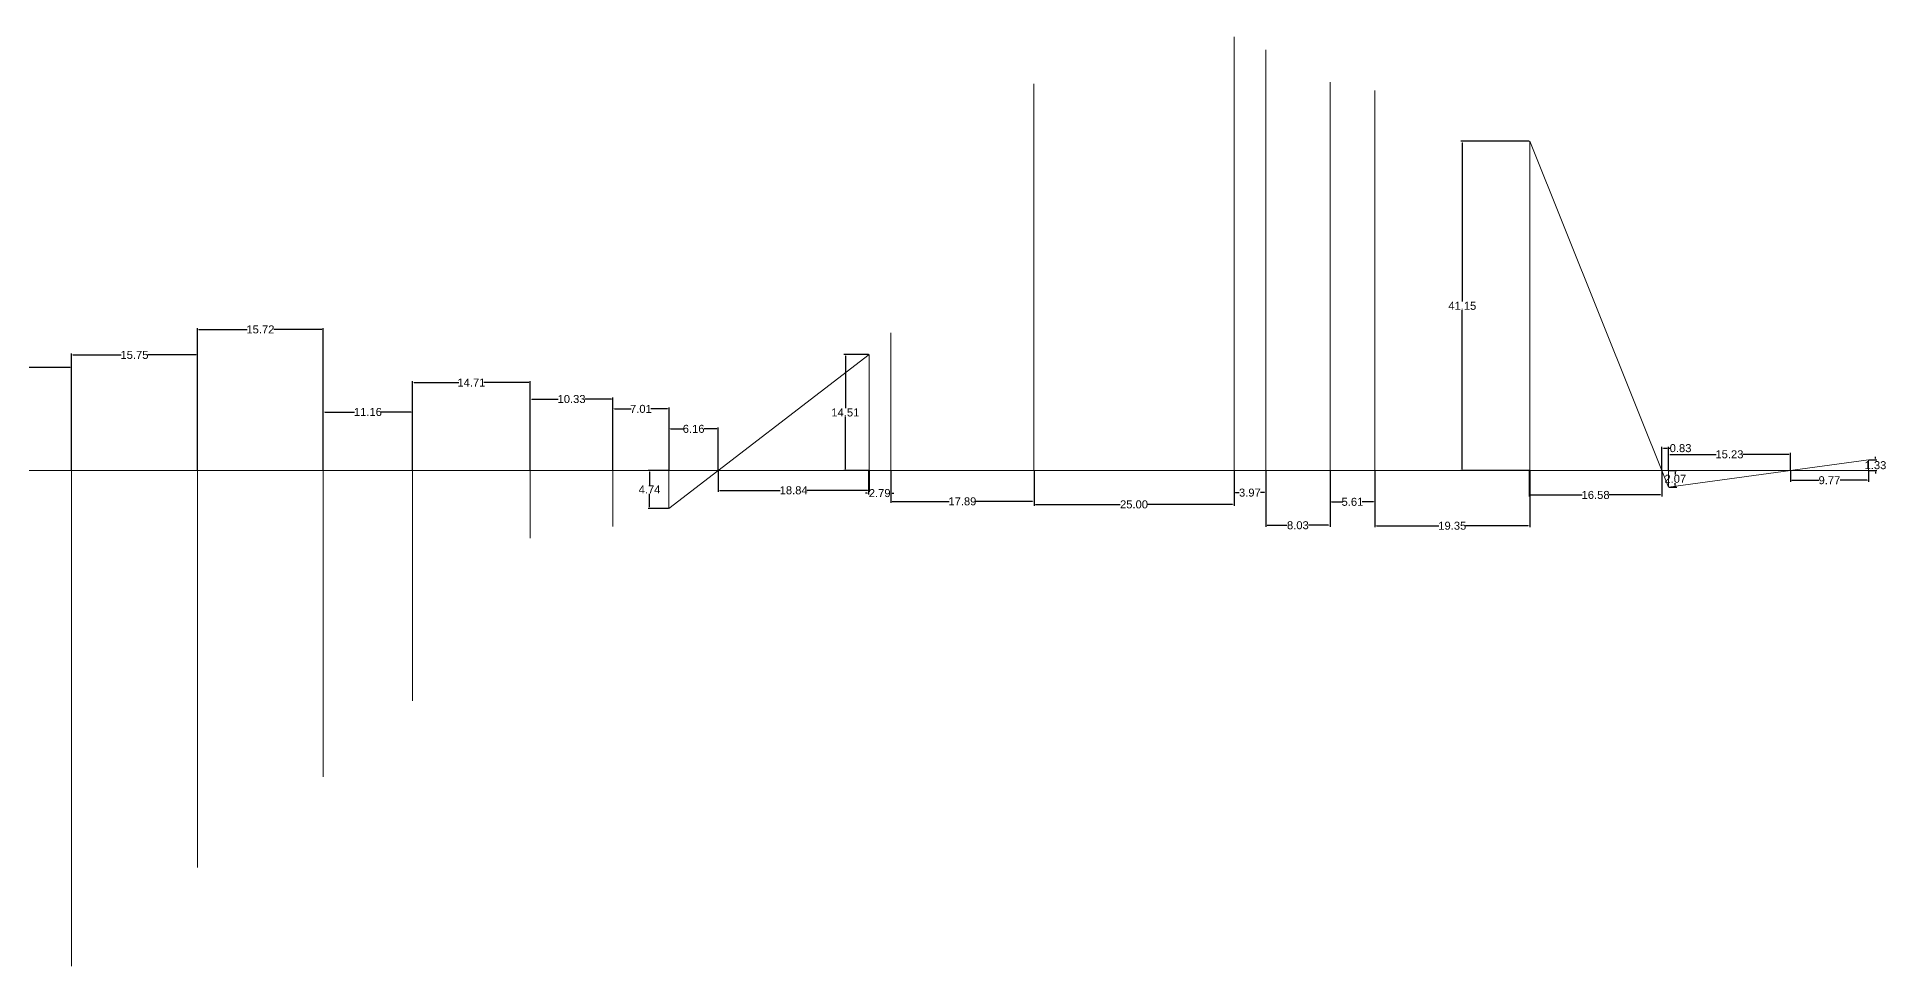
# Model space of a CAD drawing. Header units: millimetres. Extents: x 19067981 to 38137102, y 2652003 to 2652615.
# Drawn here: x 19068564.1 to 19068795.3, y 2652021.8 to 2652137.9 of the extents above; entities that cross this region are included whole.
import ezdxf

# ---------------------------------------------------------------- set-up
doc = ezdxf.new("R2010")
doc.units = ezdxf.units.MM
doc.layers.add('D.K Kesit No', color=93, linetype='Continuous', lineweight=9)
doc.styles.get("Standard").update_dxf_attribs({"font": 'arial.ttf'})
doc.dimstyles.get("Standard").update_dxf_attribs({"dimtxt": 1, "dimasz": 0.18, "dimexe": 0.18, "dimexo": 0.0625, "dimgap": 0.025, "dimtad": 0, "dimtih": 1, "dimtoh": 1, "dimzin": 0, "dimdsep": 46, "dimtxsty": 'Standard', "dimcen": 0.09, "dimadec": 0, "dimazin": 0, "dimtfac": 1, "dimtofl": 0, "dimtmove": 0, "dimatfit": 3, "dimfxl": 1, "dimtolj": 1, "dimtzin": 0, "dimarcsym": 0})

# ---------------------------------------------------------------- blocks, each defined once
blk = doc.blocks.new('*D31')
at = {"layer": 'D.K Kesit No', "color": 0, "lineweight": -2, "ltscale": 0.2, "transparency": 16777216}
for p, q in [((19068543.46, 2652083.8), (19068543.46, 2652096.8)), ((19068543.64, 2652096.62), (19068554.24, 2652096.62)), ((19068568.28, 2652096.62), (19068557.68, 2652096.62)), ((19068568.46, 2652083.8), (19068568.46, 2652096.8))]:
    blk.add_line(p, q, dxfattribs=at)
at = {"layer": 'D.K Kesit No', "color": 0, "lineweight": 20, "ltscale": 0.2, "transparency": 16777216}
for points in [[(19068543.64, 2652096.65), (19068543.64, 2652096.59), (19068543.46, 2652096.62)], [(19068568.28, 2652096.65), (19068568.28, 2652096.59), (19068568.46, 2652096.62)]]:
    blk.add_solid(points, dxfattribs=at)
at = {"layer": 'Defpoints', "color": 0, "lineweight": 20, "ltscale": 0.2, "transparency": 16777216}
for p in [(19068568.46, 2652096.62), (19068543.46, 2652083.74), (19068568.46, 2652083.74)]:
    blk.add_point(p, dxfattribs=at)
at = {"layer": 'D.K Kesit No', "color": 0, "lineweight": 20, "ltscale": 0.2, "transparency": 16777216, "insert": (19068555.96, 2652096.62), "char_height": 1, "attachment_point": 5}
blk.add_mtext('\\A1;25.00', dxfattribs=at)
blk = doc.blocks.new('*D32')
at = {"layer": 'D.K Kesit No', "color": 0, "lineweight": -2, "ltscale": 0.2, "transparency": 16777216}
for p, q in [((19068568.46, 2652083.8), (19068568.46, 2652098.36)), ((19068568.64, 2652098.18), (19068574.66, 2652098.18)), ((19068584.03, 2652098.18), (19068578, 2652098.18)), ((19068584.21, 2652083.8), (19068584.21, 2652098.36))]:
    blk.add_line(p, q, dxfattribs=at)
at = {"layer": 'D.K Kesit No', "color": 0, "lineweight": 20, "ltscale": 0.2, "transparency": 16777216}
for points in [[(19068568.64, 2652098.21), (19068568.64, 2652098.15), (19068568.46, 2652098.18)], [(19068584.03, 2652098.21), (19068584.03, 2652098.15), (19068584.21, 2652098.18)]]:
    blk.add_solid(points, dxfattribs=at)
at = {"layer": 'Defpoints', "color": 0, "lineweight": 20, "ltscale": 0.2, "transparency": 16777216}
for p in [(19068584.21, 2652098.18), (19068568.46, 2652083.74), (19068584.21, 2652083.74)]:
    blk.add_point(p, dxfattribs=at)
at = {"layer": 'D.K Kesit No', "color": 0, "lineweight": 20, "ltscale": 0.2, "transparency": 16777216, "insert": (19068576.33, 2652098.18), "char_height": 1, "attachment_point": 5}
blk.add_mtext('\\A1;15.75', dxfattribs=at)
blk = doc.blocks.new('*D33')
at = {"layer": 'D.K Kesit No', "color": 0, "lineweight": -2, "ltscale": 0.2, "transparency": 16777216}
for p, q in [((19068584.21, 2652083.8), (19068584.21, 2652101.55)), ((19068584.39, 2652101.37), (19068590.41, 2652101.37)), ((19068599.75, 2652101.37), (19068593.73, 2652101.37)), ((19068599.93, 2652083.8), (19068599.93, 2652101.55))]:
    blk.add_line(p, q, dxfattribs=at)
at = {"layer": 'D.K Kesit No', "color": 0, "lineweight": 20, "ltscale": 0.2, "transparency": 16777216}
for points in [[(19068584.39, 2652101.4), (19068584.39, 2652101.34), (19068584.21, 2652101.37)], [(19068599.75, 2652101.4), (19068599.75, 2652101.34), (19068599.93, 2652101.37)]]:
    blk.add_solid(points, dxfattribs=at)
at = {"layer": 'Defpoints', "color": 0, "lineweight": 20, "ltscale": 0.2, "transparency": 16777216}
for p in [(19068599.93, 2652101.37), (19068584.21, 2652083.74), (19068599.93, 2652083.74)]:
    blk.add_point(p, dxfattribs=at)
at = {"layer": 'D.K Kesit No', "color": 0, "lineweight": 20, "ltscale": 0.2, "transparency": 16777216, "insert": (19068592.07, 2652101.37), "char_height": 1, "attachment_point": 5}
blk.add_mtext('\\A1;15.72', dxfattribs=at)
blk = doc.blocks.new('*D34')
at = {"layer": 'D.K Kesit No', "color": 0, "lineweight": -2, "ltscale": 0.2, "transparency": 16777216}
for p, q in [((19068599.93, 2652083.8), (19068599.93, 2652091.23)), ((19068600.11, 2652091.05), (19068603.84, 2652091.05)), ((19068610.91, 2652091.05), (19068607.17, 2652091.05)), ((19068611.09, 2652083.8), (19068611.09, 2652091.23))]:
    blk.add_line(p, q, dxfattribs=at)
at = {"layer": 'D.K Kesit No', "color": 0, "lineweight": 20, "ltscale": 0.2, "transparency": 16777216}
for points in [[(19068600.11, 2652091.08), (19068600.11, 2652091.02), (19068599.93, 2652091.05)], [(19068610.91, 2652091.08), (19068610.91, 2652091.02), (19068611.09, 2652091.05)]]:
    blk.add_solid(points, dxfattribs=at)
at = {"layer": 'Defpoints', "color": 0, "lineweight": 20, "ltscale": 0.2, "transparency": 16777216}
for p in [(19068611.09, 2652091.05), (19068599.93, 2652083.74), (19068611.09, 2652083.74)]:
    blk.add_point(p, dxfattribs=at)
at = {"layer": 'D.K Kesit No', "color": 0, "lineweight": 20, "ltscale": 0.2, "transparency": 16777216, "insert": (19068605.51, 2652091.05), "char_height": 1, "attachment_point": 5}
blk.add_mtext('\\A1;11.16', dxfattribs=at)
blk = doc.blocks.new('*D35')
at = {"layer": 'D.K Kesit No', "color": 0, "lineweight": -2, "ltscale": 0.2, "transparency": 16777216}
for p, q in [((19068611.09, 2652083.8), (19068611.09, 2652094.91)), ((19068611.27, 2652094.73), (19068616.87, 2652094.73)), ((19068625.62, 2652094.73), (19068620.01, 2652094.73)), ((19068625.8, 2652083.8), (19068625.8, 2652094.91))]:
    blk.add_line(p, q, dxfattribs=at)
at = {"layer": 'D.K Kesit No', "color": 0, "lineweight": 20, "ltscale": 0.2, "transparency": 16777216}
for points in [[(19068611.27, 2652094.76), (19068611.27, 2652094.7), (19068611.09, 2652094.73)], [(19068625.62, 2652094.76), (19068625.62, 2652094.7), (19068625.8, 2652094.73)]]:
    blk.add_solid(points, dxfattribs=at)
at = {"layer": 'Defpoints', "color": 0, "lineweight": 20, "ltscale": 0.2, "transparency": 16777216}
for p in [(19068625.8, 2652094.73), (19068611.09, 2652083.74), (19068625.8, 2652083.74)]:
    blk.add_point(p, dxfattribs=at)
at = {"layer": 'D.K Kesit No', "color": 0, "lineweight": 20, "ltscale": 0.2, "transparency": 16777216, "insert": (19068618.44, 2652094.73), "char_height": 1, "attachment_point": 5}
blk.add_mtext('\\A1;14.71', dxfattribs=at)
blk = doc.blocks.new('*D36')
at = {"layer": 'D.K Kesit No', "color": 0, "lineweight": -2, "ltscale": 0.2, "transparency": 16777216}
for p, q in [((19068625.8, 2652083.8), (19068625.8, 2652092.85)), ((19068625.98, 2652092.67), (19068629.3, 2652092.67)), ((19068635.95, 2652092.67), (19068632.63, 2652092.67)), ((19068636.13, 2652083.8), (19068636.13, 2652092.85))]:
    blk.add_line(p, q, dxfattribs=at)
at = {"layer": 'D.K Kesit No', "color": 0, "lineweight": 20, "ltscale": 0.2, "transparency": 16777216}
for points in [[(19068625.98, 2652092.7), (19068625.98, 2652092.64), (19068625.8, 2652092.67)], [(19068635.95, 2652092.7), (19068635.95, 2652092.64), (19068636.13, 2652092.67)]]:
    blk.add_solid(points, dxfattribs=at)
at = {"layer": 'Defpoints', "color": 0, "lineweight": 20, "ltscale": 0.2, "transparency": 16777216}
for p in [(19068636.13, 2652092.67), (19068625.8, 2652083.74), (19068636.13, 2652083.74)]:
    blk.add_point(p, dxfattribs=at)
at = {"layer": 'D.K Kesit No', "color": 0, "lineweight": 20, "ltscale": 0.2, "transparency": 16777216, "insert": (19068630.96, 2652092.67), "char_height": 1, "attachment_point": 5}
blk.add_mtext('\\A1;10.33', dxfattribs=at)
blk = doc.blocks.new('*D37')
at = {"layer": 'D.K Kesit No', "color": 0, "lineweight": -2, "ltscale": 0.2, "transparency": 16777216}
for p, q in [((19068636.13, 2652083.8), (19068636.13, 2652091.62)), ((19068636.31, 2652091.44), (19068638.41, 2652091.44)), ((19068642.96, 2652091.44), (19068640.86, 2652091.44)), ((19068643.14, 2652083.8), (19068643.14, 2652091.62))]:
    blk.add_line(p, q, dxfattribs=at)
at = {"layer": 'D.K Kesit No', "color": 0, "lineweight": 20, "ltscale": 0.2, "transparency": 16777216}
for points in [[(19068636.31, 2652091.47), (19068636.31, 2652091.41), (19068636.13, 2652091.44)], [(19068642.96, 2652091.47), (19068642.96, 2652091.41), (19068643.14, 2652091.44)]]:
    blk.add_solid(points, dxfattribs=at)
at = {"layer": 'Defpoints', "color": 0, "lineweight": 20, "ltscale": 0.2, "transparency": 16777216}
for p in [(19068643.14, 2652091.44), (19068636.13, 2652083.74), (19068643.14, 2652083.74)]:
    blk.add_point(p, dxfattribs=at)
at = {"layer": 'D.K Kesit No', "color": 0, "lineweight": 20, "ltscale": 0.2, "transparency": 16777216, "insert": (19068639.63, 2652091.44), "char_height": 1, "attachment_point": 5}
blk.add_mtext('\\A1;7.01', dxfattribs=at)
blk = doc.blocks.new('*D38')
at = {"layer": 'D.K Kesit No', "color": 0, "lineweight": -2, "ltscale": 0.2, "transparency": 16777216}
for p, q in [((19068643.14, 2652083.8), (19068643.14, 2652089.12)), ((19068643.32, 2652088.94), (19068644.89, 2652088.94)), ((19068649.12, 2652088.94), (19068647.54, 2652088.94)), ((19068649.3, 2652083.8), (19068649.3, 2652089.12))]:
    blk.add_line(p, q, dxfattribs=at)
at = {"layer": 'D.K Kesit No', "color": 0, "lineweight": 20, "ltscale": 0.2, "transparency": 16777216}
for points in [[(19068643.32, 2652088.97), (19068643.32, 2652088.91), (19068643.14, 2652088.94)], [(19068649.12, 2652088.97), (19068649.12, 2652088.91), (19068649.3, 2652088.94)]]:
    blk.add_solid(points, dxfattribs=at)
at = {"layer": 'Defpoints', "color": 0, "lineweight": 20, "ltscale": 0.2, "transparency": 16777216}
for p in [(19068649.3, 2652088.94), (19068643.14, 2652083.74), (19068649.3, 2652083.74)]:
    blk.add_point(p, dxfattribs=at)
at = {"layer": 'D.K Kesit No', "color": 0, "lineweight": 20, "ltscale": 0.2, "transparency": 16777216, "insert": (19068646.22, 2652088.94), "char_height": 1, "attachment_point": 5}
blk.add_mtext('\\A1;6.16', dxfattribs=at)
blk = doc.blocks.new('*D39')
at = {"layer": 'D.K Kesit No', "color": 0, "lineweight": -2, "ltscale": 0.2, "transparency": 16777216}
for p, q in [((19068649.3, 2652083.68), (19068649.3, 2652081.08)), ((19068668.14, 2652083.68), (19068668.14, 2652081.08)), ((19068649.48, 2652081.26), (19068657.05, 2652081.26)), ((19068667.96, 2652081.26), (19068660.38, 2652081.26))]:
    blk.add_line(p, q, dxfattribs=at)
at = {"layer": 'D.K Kesit No', "color": 0, "lineweight": 20, "ltscale": 0.2, "transparency": 16777216}
for points in [[(19068649.48, 2652081.29), (19068649.48, 2652081.23), (19068649.3, 2652081.26)], [(19068667.96, 2652081.29), (19068667.96, 2652081.23), (19068668.14, 2652081.26)]]:
    blk.add_solid(points, dxfattribs=at)
at = {"layer": 'Defpoints', "color": 0, "lineweight": 20, "ltscale": 0.2, "transparency": 16777216}
for p in [(19068649.3, 2652083.74), (19068668.14, 2652083.74), (19068668.14, 2652081.26)]:
    blk.add_point(p, dxfattribs=at)
at = {"layer": 'D.K Kesit No', "color": 0, "lineweight": 20, "ltscale": 0.2, "transparency": 16777216, "insert": (19068658.72, 2652081.26), "char_height": 1, "attachment_point": 5}
blk.add_mtext('\\A1;18.84', dxfattribs=at)
blk = doc.blocks.new('*D40')
at = {"layer": 'D.K Kesit No', "color": 0, "lineweight": -2, "ltscale": 0.2, "transparency": 16777216}
for p, q in [((19068668.08, 2652098.24), (19068665, 2652098.24)), ((19068665.18, 2652098.06), (19068665.18, 2652091.53)), ((19068665.18, 2652083.92), (19068665.18, 2652090.46)), ((19068668.08, 2652083.74), (19068665, 2652083.74))]:
    blk.add_line(p, q, dxfattribs=at)
at = {"layer": 'D.K Kesit No', "color": 0, "lineweight": 20, "ltscale": 0.2, "transparency": 16777216}
for points in [[(19068665.15, 2652098.06), (19068665.21, 2652098.06), (19068665.18, 2652098.24)], [(19068665.15, 2652083.92), (19068665.21, 2652083.92), (19068665.18, 2652083.74)]]:
    blk.add_solid(points, dxfattribs=at)
at = {"layer": 'Defpoints', "color": 0, "lineweight": 20, "ltscale": 0.2, "transparency": 16777216}
for p in [(19068665.18, 2652098.24), (19068668.14, 2652098.24), (19068668.14, 2652083.74)]:
    blk.add_point(p, dxfattribs=at)
at = {"layer": 'D.K Kesit No', "color": 0, "lineweight": 20, "ltscale": 0.2, "transparency": 16777216, "insert": (19068665.18, 2652090.99), "char_height": 1, "attachment_point": 5}
blk.add_mtext('\\A1;14.51', dxfattribs=at)
blk = doc.blocks.new('*D41')
at = {"layer": 'D.K Kesit No', "color": 0, "lineweight": -2, "ltscale": 0.2, "transparency": 16777216}
for p, q in [((19068643.08, 2652083.74), (19068640.53, 2652083.74)), ((19068640.71, 2652083.56), (19068640.71, 2652081.89)), ((19068640.71, 2652079.18), (19068640.71, 2652080.84)), ((19068643.08, 2652079), (19068640.53, 2652079))]:
    blk.add_line(p, q, dxfattribs=at)
at = {"layer": 'D.K Kesit No', "color": 0, "lineweight": 20, "ltscale": 0.2, "transparency": 16777216}
for points in [[(19068640.68, 2652083.56), (19068640.74, 2652083.56), (19068640.71, 2652083.74)], [(19068640.68, 2652079.18), (19068640.74, 2652079.18), (19068640.71, 2652079)]]:
    blk.add_solid(points, dxfattribs=at)
at = {"layer": 'Defpoints', "color": 0, "lineweight": 20, "ltscale": 0.2, "transparency": 16777216}
for p in [(19068643.14, 2652083.74), (19068640.71, 2652079), (19068643.14, 2652079)]:
    blk.add_point(p, dxfattribs=at)
at = {"layer": 'D.K Kesit No', "color": 0, "lineweight": 20, "ltscale": 0.2, "transparency": 16777216, "insert": (19068640.71, 2652081.37), "char_height": 1, "attachment_point": 5}
blk.add_mtext('\\A1;4.74', dxfattribs=at)
blk = doc.blocks.new('*D42')
at = {"layer": 'D.K Kesit No', "color": 0, "lineweight": -2, "ltscale": 0.2, "transparency": 16777216}
for p, q in [((19068668.08, 2652083.68), (19068668.08, 2652080.73)), ((19068670.87, 2652083.68), (19068670.87, 2652080.73)), ((19068667.9, 2652080.91), (19068667.72, 2652080.91)), ((19068671.05, 2652080.91), (19068671.23, 2652080.91))]:
    blk.add_line(p, q, dxfattribs=at)
at = {"layer": 'D.K Kesit No', "color": 0, "lineweight": 20, "ltscale": 0.2, "transparency": 16777216}
for points in [[(19068667.9, 2652080.94), (19068667.9, 2652080.88), (19068668.08, 2652080.91)], [(19068671.05, 2652080.94), (19068671.05, 2652080.88), (19068670.87, 2652080.91)]]:
    blk.add_solid(points, dxfattribs=at)
at = {"layer": 'Defpoints', "color": 0, "lineweight": 20, "ltscale": 0.2, "transparency": 16777216}
for p in [(19068668.08, 2652083.74), (19068670.87, 2652083.74), (19068670.87, 2652080.91)]:
    blk.add_point(p, dxfattribs=at)
at = {"layer": 'D.K Kesit No', "color": 0, "lineweight": 20, "ltscale": 0.2, "transparency": 16777216, "insert": (19068669.47, 2652080.91), "char_height": 1, "attachment_point": 5}
blk.add_mtext('\\A1;2.79', dxfattribs=at)
blk = doc.blocks.new('*D43')
at = {"layer": 'D.K Kesit No', "color": 0, "lineweight": -2, "ltscale": 0.2, "transparency": 16777216}
for p, q in [((19068670.87, 2652083.68), (19068670.87, 2652079.7)), ((19068688.76, 2652083.68), (19068688.76, 2652079.7)), ((19068671.05, 2652079.88), (19068678.15, 2652079.88)), ((19068688.58, 2652079.88), (19068681.48, 2652079.88))]:
    blk.add_line(p, q, dxfattribs=at)
at = {"layer": 'D.K Kesit No', "color": 0, "lineweight": 20, "ltscale": 0.2, "transparency": 16777216}
for points in [[(19068671.05, 2652079.91), (19068671.05, 2652079.85), (19068670.87, 2652079.88)], [(19068688.58, 2652079.91), (19068688.58, 2652079.85), (19068688.76, 2652079.88)]]:
    blk.add_solid(points, dxfattribs=at)
at = {"layer": 'Defpoints', "color": 0, "lineweight": 20, "ltscale": 0.2, "transparency": 16777216}
for p in [(19068670.87, 2652083.74), (19068688.76, 2652083.74), (19068688.76, 2652079.88)]:
    blk.add_point(p, dxfattribs=at)
at = {"layer": 'D.K Kesit No', "color": 0, "lineweight": 20, "ltscale": 0.2, "transparency": 16777216, "insert": (19068679.81, 2652079.88), "char_height": 1, "attachment_point": 5}
blk.add_mtext('\\A1;17.89', dxfattribs=at)
blk = doc.blocks.new('*D44')
at = {"layer": 'D.K Kesit No', "color": 0, "lineweight": -2, "ltscale": 0.2, "transparency": 16777216}
for p, q in [((19068688.76, 2652083.68), (19068688.76, 2652079.32)), ((19068713.76, 2652083.68), (19068713.76, 2652079.32)), ((19068688.94, 2652079.5), (19068699.54, 2652079.5)), ((19068713.58, 2652079.5), (19068702.98, 2652079.5))]:
    blk.add_line(p, q, dxfattribs=at)
at = {"layer": 'D.K Kesit No', "color": 0, "lineweight": 20, "ltscale": 0.2, "transparency": 16777216}
for points in [[(19068688.94, 2652079.53), (19068688.94, 2652079.47), (19068688.76, 2652079.5)], [(19068713.58, 2652079.53), (19068713.58, 2652079.47), (19068713.76, 2652079.5)]]:
    blk.add_solid(points, dxfattribs=at)
at = {"layer": 'Defpoints', "color": 0, "lineweight": 20, "ltscale": 0.2, "transparency": 16777216}
for p in [(19068688.76, 2652083.74), (19068713.76, 2652083.74), (19068713.76, 2652079.5)]:
    blk.add_point(p, dxfattribs=at)
at = {"layer": 'D.K Kesit No', "color": 0, "lineweight": 20, "ltscale": 0.2, "transparency": 16777216, "insert": (19068701.26, 2652079.5), "char_height": 1, "attachment_point": 5}
blk.add_mtext('\\A1;25.00', dxfattribs=at)
blk = doc.blocks.new('*D45')
at = {"layer": 'D.K Kesit No', "color": 0, "lineweight": -2, "ltscale": 0.2, "transparency": 16777216}
for p, q in [((19068713.76, 2652083.68), (19068713.76, 2652080.79)), ((19068717.73, 2652083.68), (19068717.73, 2652080.79)), ((19068713.94, 2652080.97), (19068714.42, 2652080.97)), ((19068717.55, 2652080.97), (19068717.07, 2652080.97))]:
    blk.add_line(p, q, dxfattribs=at)
at = {"layer": 'D.K Kesit No', "color": 0, "lineweight": 20, "ltscale": 0.2, "transparency": 16777216}
for points in [[(19068713.94, 2652081), (19068713.94, 2652080.94), (19068713.76, 2652080.97)], [(19068717.55, 2652081), (19068717.55, 2652080.94), (19068717.73, 2652080.97)]]:
    blk.add_solid(points, dxfattribs=at)
at = {"layer": 'Defpoints', "color": 0, "lineweight": 20, "ltscale": 0.2, "transparency": 16777216}
for p in [(19068713.76, 2652083.74), (19068717.73, 2652083.74), (19068717.73, 2652080.97)]:
    blk.add_point(p, dxfattribs=at)
at = {"layer": 'D.K Kesit No', "color": 0, "lineweight": 20, "ltscale": 0.2, "transparency": 16777216, "insert": (19068715.74, 2652080.97), "char_height": 1, "attachment_point": 5}
blk.add_mtext('\\A1;3.97', dxfattribs=at)
blk = doc.blocks.new('*D46')
at = {"layer": 'D.K Kesit No', "color": 0, "lineweight": -2, "ltscale": 0.2, "transparency": 16777216}
for p, q in [((19068717.73, 2652083.68), (19068717.73, 2652076.71)), ((19068725.76, 2652083.68), (19068725.76, 2652076.71)), ((19068717.91, 2652076.89), (19068720.42, 2652076.89)), ((19068725.58, 2652076.89), (19068723.07, 2652076.89))]:
    blk.add_line(p, q, dxfattribs=at)
at = {"layer": 'D.K Kesit No', "color": 0, "lineweight": 20, "ltscale": 0.2, "transparency": 16777216}
for points in [[(19068717.91, 2652076.92), (19068717.91, 2652076.86), (19068717.73, 2652076.89)], [(19068725.58, 2652076.92), (19068725.58, 2652076.86), (19068725.76, 2652076.89)]]:
    blk.add_solid(points, dxfattribs=at)
at = {"layer": 'Defpoints', "color": 0, "lineweight": 20, "ltscale": 0.2, "transparency": 16777216}
for p in [(19068717.73, 2652083.74), (19068725.76, 2652083.74), (19068725.76, 2652076.89)]:
    blk.add_point(p, dxfattribs=at)
at = {"layer": 'D.K Kesit No', "color": 0, "lineweight": 20, "ltscale": 0.2, "transparency": 16777216, "insert": (19068721.74, 2652076.89), "char_height": 1, "attachment_point": 5}
blk.add_mtext('\\A1;8.03', dxfattribs=at)
blk = doc.blocks.new('*D47')
at = {"layer": 'D.K Kesit No', "color": 0, "lineweight": -2, "ltscale": 0.2, "transparency": 16777216}
for p, q in [((19068725.76, 2652083.68), (19068725.76, 2652079.64)), ((19068731.37, 2652083.68), (19068731.37, 2652079.64)), ((19068725.94, 2652079.82), (19068727.34, 2652079.82)), ((19068731.19, 2652079.82), (19068729.79, 2652079.82))]:
    blk.add_line(p, q, dxfattribs=at)
at = {"layer": 'D.K Kesit No', "color": 0, "lineweight": 20, "ltscale": 0.2, "transparency": 16777216}
for points in [[(19068725.94, 2652079.85), (19068725.94, 2652079.79), (19068725.76, 2652079.82)], [(19068731.19, 2652079.85), (19068731.19, 2652079.79), (19068731.37, 2652079.82)]]:
    blk.add_solid(points, dxfattribs=at)
at = {"layer": 'Defpoints', "color": 0, "lineweight": 20, "ltscale": 0.2, "transparency": 16777216}
for p in [(19068725.76, 2652083.74), (19068731.37, 2652083.74), (19068731.37, 2652079.82)]:
    blk.add_point(p, dxfattribs=at)
at = {"layer": 'D.K Kesit No', "color": 0, "lineweight": 20, "ltscale": 0.2, "transparency": 16777216, "insert": (19068728.56, 2652079.82), "char_height": 1, "attachment_point": 5}
blk.add_mtext('\\A1;5.61', dxfattribs=at)
blk = doc.blocks.new('*D48')
at = {"layer": 'D.K Kesit No', "color": 0, "lineweight": -2, "ltscale": 0.2, "transparency": 16777216}
for p, q in [((19068731.37, 2652083.68), (19068731.37, 2652076.65)), ((19068750.72, 2652083.68), (19068750.72, 2652076.65)), ((19068731.55, 2652076.83), (19068739.37, 2652076.83)), ((19068750.54, 2652076.83), (19068742.71, 2652076.83))]:
    blk.add_line(p, q, dxfattribs=at)
at = {"layer": 'D.K Kesit No', "color": 0, "lineweight": 20, "ltscale": 0.2, "transparency": 16777216}
for points in [[(19068731.55, 2652076.86), (19068731.55, 2652076.8), (19068731.37, 2652076.83)], [(19068750.54, 2652076.86), (19068750.54, 2652076.8), (19068750.72, 2652076.83)]]:
    blk.add_solid(points, dxfattribs=at)
at = {"layer": 'Defpoints', "color": 0, "lineweight": 20, "ltscale": 0.2, "transparency": 16777216}
for p in [(19068731.37, 2652083.74), (19068750.72, 2652083.74), (19068750.72, 2652076.83)]:
    blk.add_point(p, dxfattribs=at)
at = {"layer": 'D.K Kesit No', "color": 0, "lineweight": 20, "ltscale": 0.2, "transparency": 16777216, "insert": (19068741.04, 2652076.83), "char_height": 1, "attachment_point": 5}
blk.add_mtext('\\A1;19.35', dxfattribs=at)
blk = doc.blocks.new('*D49')
at = {"layer": 'D.K Kesit No', "color": 0, "lineweight": -2, "ltscale": 0.2, "transparency": 16777216}
for p, q in [((19068750.66, 2652124.89), (19068742.11, 2652124.89)), ((19068742.29, 2652124.71), (19068742.29, 2652104.85)), ((19068742.29, 2652083.92), (19068742.29, 2652103.78)), ((19068750.66, 2652083.74), (19068742.11, 2652083.74))]:
    blk.add_line(p, q, dxfattribs=at)
at = {"layer": 'D.K Kesit No', "color": 0, "lineweight": 20, "ltscale": 0.2, "transparency": 16777216}
for points in [[(19068742.26, 2652124.71), (19068742.32, 2652124.71), (19068742.29, 2652124.89)], [(19068742.26, 2652083.92), (19068742.32, 2652083.92), (19068742.29, 2652083.74)]]:
    blk.add_solid(points, dxfattribs=at)
at = {"layer": 'Defpoints', "color": 0, "lineweight": 20, "ltscale": 0.2, "transparency": 16777216}
for p in [(19068742.29, 2652124.89), (19068750.72, 2652124.89), (19068750.72, 2652083.74)]:
    blk.add_point(p, dxfattribs=at)
at = {"layer": 'D.K Kesit No', "color": 0, "lineweight": 20, "ltscale": 0.2, "transparency": 16777216, "insert": (19068742.29, 2652104.32), "char_height": 1, "attachment_point": 5}
blk.add_mtext('\\A1;41.15', dxfattribs=at)
blk = doc.blocks.new('*D50')
at = {"layer": 'D.K Kesit No', "color": 0, "lineweight": -2, "ltscale": 0.2, "transparency": 16777216}
for p, q in [((19068750.66, 2652083.68), (19068750.66, 2652080.5)), ((19068767.24, 2652083.68), (19068767.24, 2652080.5)), ((19068750.84, 2652080.68), (19068757.28, 2652080.68)), ((19068767.06, 2652080.68), (19068760.61, 2652080.68))]:
    blk.add_line(p, q, dxfattribs=at)
at = {"layer": 'D.K Kesit No', "color": 0, "lineweight": 20, "ltscale": 0.2, "transparency": 16777216}
for points in [[(19068750.84, 2652080.71), (19068750.84, 2652080.65), (19068750.66, 2652080.68)], [(19068767.06, 2652080.71), (19068767.06, 2652080.65), (19068767.24, 2652080.68)]]:
    blk.add_solid(points, dxfattribs=at)
at = {"layer": 'Defpoints', "color": 0, "lineweight": 20, "ltscale": 0.2, "transparency": 16777216}
for p in [(19068750.66, 2652083.74), (19068767.24, 2652083.74), (19068767.24, 2652080.68)]:
    blk.add_point(p, dxfattribs=at)
at = {"layer": 'D.K Kesit No', "color": 0, "lineweight": 20, "ltscale": 0.2, "transparency": 16777216, "insert": (19068758.95, 2652080.68), "char_height": 1, "attachment_point": 5}
blk.add_mtext('\\A1;16.58', dxfattribs=at)
blk = doc.blocks.new('*D51')
at = {"layer": 'D.K Kesit No', "color": 0, "lineweight": -2, "ltscale": 0.2, "transparency": 16777216}
for p, q in [((19068768.13, 2652083.74), (19068769.09, 2652083.74)), ((19068768.13, 2652081.67), (19068769.09, 2652081.67)), ((19068768.91, 2652083.56), (19068768.91, 2652083.24)), ((19068768.91, 2652081.85), (19068768.91, 2652082.17))]:
    blk.add_line(p, q, dxfattribs=at)
at = {"layer": 'D.K Kesit No', "color": 0, "lineweight": 20, "ltscale": 0.2, "transparency": 16777216}
for points in [[(19068768.88, 2652083.56), (19068768.94, 2652083.56), (19068768.91, 2652083.74)], [(19068768.88, 2652081.85), (19068768.94, 2652081.85), (19068768.91, 2652081.67)]]:
    blk.add_solid(points, dxfattribs=at)
at = {"layer": 'Defpoints', "color": 0, "lineweight": 20, "ltscale": 0.2, "transparency": 16777216}
for p in [(19068768.07, 2652083.74), (19068768.07, 2652081.67), (19068768.91, 2652081.67)]:
    blk.add_point(p, dxfattribs=at)
at = {"layer": 'D.K Kesit No', "color": 0, "lineweight": 20, "ltscale": 0.2, "transparency": 16777216, "insert": (19068768.91, 2652082.7), "char_height": 1, "attachment_point": 5}
blk.add_mtext('\\A1;2.07', dxfattribs=at)
blk = doc.blocks.new('*D52')
at = {"layer": 'D.K Kesit No', "color": 0, "lineweight": -2, "ltscale": 0.2, "transparency": 16777216}
for p, q in [((19068767.24, 2652083.8), (19068767.24, 2652086.71)), ((19068767.42, 2652086.53), (19068767.89, 2652086.53)), ((19068768.07, 2652083.8), (19068768.07, 2652086.71)), ((19068768.07, 2652086.53), (19068768.25, 2652086.53))]:
    blk.add_line(p, q, dxfattribs=at)
at = {"layer": 'D.K Kesit No', "color": 0, "lineweight": 20, "ltscale": 0.2, "transparency": 16777216}
for points in [[(19068767.42, 2652086.56), (19068767.42, 2652086.5), (19068767.24, 2652086.53)], [(19068767.89, 2652086.56), (19068767.89, 2652086.5), (19068768.07, 2652086.53)]]:
    blk.add_solid(points, dxfattribs=at)
at = {"layer": 'Defpoints', "color": 0, "lineweight": 20, "ltscale": 0.2, "transparency": 16777216}
for p in [(19068768.07, 2652086.53), (19068767.24, 2652083.74), (19068768.07, 2652083.74)]:
    blk.add_point(p, dxfattribs=at)
at = {"layer": 'D.K Kesit No', "color": 0, "lineweight": 20, "ltscale": 0.2, "transparency": 16777216, "insert": (19068769.57, 2652086.53), "char_height": 1, "attachment_point": 5}
blk.add_mtext('\\A1;0.83', dxfattribs=at)
blk = doc.blocks.new('*D53')
at = {"layer": 'D.K Kesit No', "color": 0, "lineweight": -2, "ltscale": 0.2, "transparency": 16777216}
for p, q in [((19068768.07, 2652083.86), (19068768.07, 2652085.94)), ((19068768.25, 2652085.76), (19068774.02, 2652085.76)), ((19068783.12, 2652085.76), (19068777.35, 2652085.76)), ((19068783.3, 2652083.8), (19068783.3, 2652085.94))]:
    blk.add_line(p, q, dxfattribs=at)
at = {"layer": 'D.K Kesit No', "color": 0, "lineweight": 20, "ltscale": 0.2, "transparency": 16777216}
for points in [[(19068768.25, 2652085.79), (19068768.25, 2652085.73), (19068768.07, 2652085.76)], [(19068783.12, 2652085.79), (19068783.12, 2652085.73), (19068783.3, 2652085.76)]]:
    blk.add_solid(points, dxfattribs=at)
at = {"layer": 'Defpoints', "color": 0, "lineweight": 20, "ltscale": 0.2, "transparency": 16777216}
for p in [(19068768.07, 2652083.8), (19068783.3, 2652085.76), (19068783.3, 2652083.74)]:
    blk.add_point(p, dxfattribs=at)
at = {"layer": 'D.K Kesit No', "color": 0, "lineweight": 20, "ltscale": 0.2, "transparency": 16777216, "insert": (19068775.68, 2652085.76), "char_height": 1, "attachment_point": 5}
blk.add_mtext('\\A1;15.23', dxfattribs=at)
blk = doc.blocks.new('*D54')
at = {"layer": 'D.K Kesit No', "color": 0, "lineweight": -2, "ltscale": 0.2, "transparency": 16777216}
for p, q in [((19068783.3, 2652083.68), (19068783.3, 2652082.34)), ((19068783.48, 2652082.52), (19068786.86, 2652082.52)), ((19068792.89, 2652082.52), (19068789.51, 2652082.52)), ((19068793.07, 2652083.68), (19068793.07, 2652082.34))]:
    blk.add_line(p, q, dxfattribs=at)
at = {"layer": 'D.K Kesit No', "color": 0, "lineweight": 20, "ltscale": 0.2, "transparency": 16777216}
for points in [[(19068783.48, 2652082.55), (19068783.48, 2652082.49), (19068783.3, 2652082.52)], [(19068792.89, 2652082.55), (19068792.89, 2652082.49), (19068793.07, 2652082.52)]]:
    blk.add_solid(points, dxfattribs=at)
at = {"layer": 'Defpoints', "color": 0, "lineweight": 20, "ltscale": 0.2, "transparency": 16777216}
for p in [(19068783.3, 2652083.74), (19068793.07, 2652083.74), (19068793.07, 2652082.52)]:
    blk.add_point(p, dxfattribs=at)
at = {"layer": 'D.K Kesit No', "color": 0, "lineweight": 20, "ltscale": 0.2, "transparency": 16777216, "insert": (19068788.18, 2652082.52), "char_height": 1, "attachment_point": 5}
blk.add_mtext('\\A1;9.77', dxfattribs=at)
blk = doc.blocks.new('*D55')
at = {"layer": 'D.K Kesit No', "color": 0, "lineweight": -2, "ltscale": 0.2, "transparency": 16777216}
for p, q in [((19068793.13, 2652085.07), (19068794.11, 2652085.07)), ((19068793.93, 2652085.25), (19068793.93, 2652085.43)), ((19068793.13, 2652083.74), (19068794.11, 2652083.74)), ((19068793.93, 2652083.56), (19068793.93, 2652083.38))]:
    blk.add_line(p, q, dxfattribs=at)
at = {"layer": 'D.K Kesit No', "color": 0, "lineweight": 20, "ltscale": 0.2, "transparency": 16777216}
for points in [[(19068793.9, 2652085.25), (19068793.96, 2652085.25), (19068793.93, 2652085.07)], [(19068793.9, 2652083.56), (19068793.96, 2652083.56), (19068793.93, 2652083.74)]]:
    blk.add_solid(points, dxfattribs=at)
at = {"layer": 'Defpoints', "color": 0, "lineweight": 20, "ltscale": 0.2, "transparency": 16777216}
for p in [(19068793.07, 2652085.07), (19068793.07, 2652083.74), (19068793.93, 2652083.74)]:
    blk.add_point(p, dxfattribs=at)
at = {"layer": 'D.K Kesit No', "color": 0, "lineweight": 20, "ltscale": 0.2, "transparency": 16777216, "insert": (19068793.93, 2652084.4), "char_height": 1, "attachment_point": 5}
blk.add_mtext('\\A1;1.33', dxfattribs=at)

msp = doc.modelspace()

# ---------------------------------------------------------------- linework, layer by layer
at = {"layer": 'D.K Kesit No', "color": 1, "lineweight": 20, "ltscale": 0.2}
for p, q in [((19068713.758, 2652083.739), (19068713.758, 2652137.932)), ((19068717.728, 2652083.739), (19068717.728, 2652136.342)), ((19068688.758, 2652083.739), (19068688.758, 2652132.074)), ((19068725.758, 2652083.739), (19068725.758, 2652132.294)), ((19068731.368, 2652083.739), (19068731.368, 2652131.228)), ((19068750.718, 2652083.739), (19068750.718, 2652124.894)), ((19068750.718, 2652124.894), (19068768.068, 2652081.668)), ((19068670.868, 2652083.739), (19068670.868, 2652100.964)), ((19068643.138, 2652078.998), (19068668.138, 2652098.244)), ((19068668.138, 2652083.739), (19068668.138, 2652098.244)), ((19068768.068, 2652081.668), (19068793.068, 2652085.067)), ((19068793.068, 2652083.739), (19068793.068, 2652085.067)), ((19068543.458, 2652083.739), (19068568.458, 2652083.739)), ((19068568.458, 2652083.739), (19068568.458, 2652021.798)), ((19068568.458, 2652083.739), (19068584.208, 2652083.739)), ((19068584.208, 2652083.739), (19068584.208, 2652034.134)), ((19068584.208, 2652083.739), (19068599.928, 2652083.739)), ((19068599.928, 2652083.739), (19068599.928, 2652045.459)), ((19068599.928, 2652083.739), (19068611.088, 2652083.739)), ((19068611.088, 2652083.739), (19068611.088, 2652054.952)), ((19068611.088, 2652054.952), (19068611.088, 2652083.739)), ((19068611.088, 2652083.739), (19068625.798, 2652083.739)), ((19068625.798, 2652083.739), (19068625.798, 2652075.279)), ((19068625.798, 2652083.739), (19068636.128, 2652083.739)), ((19068636.128, 2652083.739), (19068636.128, 2652076.724)), ((19068636.128, 2652083.739), (19068643.138, 2652083.739)), ((19068643.138, 2652083.739), (19068643.138, 2652078.998)), ((19068643.138, 2652083.739), (19068668.138, 2652083.739)), ((19068668.138, 2652083.739), (19068670.868, 2652083.739)), ((19068670.868, 2652083.739), (19068688.758, 2652083.739)), ((19068688.758, 2652083.739), (19068713.758, 2652083.739)), ((19068713.758, 2652083.739), (19068717.728, 2652083.739)), ((19068717.728, 2652083.739), (19068725.758, 2652083.739)), ((19068725.758, 2652083.739), (19068731.368, 2652083.739)), ((19068731.368, 2652083.739), (19068750.718, 2652083.739)), ((19068750.718, 2652083.739), (19068768.068, 2652083.739)), ((19068768.068, 2652083.739), (19068768.068, 2652081.668)), ((19068768.068, 2652083.739), (19068793.068, 2652083.739))]:
    msp.add_line(p, q, dxfattribs=at)

# ---------------------------------------------------------------- dimensions: what is measured, and where the dimension line sits
at = {"layer": 'D.K Kesit No', "color": 4, "lineweight": 20, "ltscale": 0.2}
for base, p1, p2, picture, middle in [((19068742.2906, 2652124.8937), (19068750.7177, 2652083.739), (19068750.7177, 2652124.8937), '*D49', (19068742.2906, 2652104.3163)), ((19068665.1766, 2652098.2443), (19068668.1377, 2652083.739), (19068668.1377, 2652098.2443), '*D40', (19068665.1766, 2652090.9916)), ((19068793.925, 2652083.739), (19068793.068, 2652085.067), (19068793.068, 2652083.739), '*D55', (19068793.925, 2652084.403)), ((19068640.71, 2652078.998), (19068643.138, 2652083.739), (19068643.138, 2652078.998), '*D41', (19068640.71, 2652081.368)), ((19068768.914, 2652081.668), (19068768.068, 2652083.739), (19068768.068, 2652081.668), '*D51', (19068768.914, 2652082.704))]:
    dim = msp.add_linear_dim(base=base, p1=p1, p2=p2, angle=90, dimstyle='Standard', dxfattribs=at)
    dim.commit()
    dim.dimension.update_dxf_attribs({"geometry": picture, "text_midpoint": middle})
for base, p1, p2, picture, middle in [((19068599.928, 2652101.368), (19068584.208, 2652083.739), (19068599.928, 2652083.739), '*D33', (19068592.068, 2652101.368)), ((19068584.208, 2652098.176), (19068568.458, 2652083.739), (19068584.208, 2652083.739), '*D32', (19068576.333, 2652098.176)), ((19068568.458, 2652096.619), (19068543.458, 2652083.739), (19068568.458, 2652083.739), '*D31', (19068555.958, 2652096.619)), ((19068625.798, 2652094.728), (19068611.088, 2652083.739), (19068625.798, 2652083.739), '*D35', (19068618.443, 2652094.728)), ((19068636.128, 2652092.673), (19068625.798, 2652083.739), (19068636.128, 2652083.739), '*D36', (19068630.963, 2652092.673)), ((19068611.088, 2652091.045), (19068599.928, 2652083.739), (19068611.088, 2652083.739), '*D34', (19068605.508, 2652091.045)), ((19068643.138, 2652091.436), (19068636.128, 2652083.739), (19068643.138, 2652083.739), '*D37', (19068639.633, 2652091.436)), ((19068649.296, 2652088.937), (19068643.138, 2652083.739), (19068649.296, 2652083.739), '*D38', (19068646.217, 2652088.937)), ((19068768.068, 2652086.532), (19068767.236, 2652083.739), (19068768.068, 2652083.739), '*D52', (19068769.571, 2652086.532)), ((19068783.301, 2652085.763), (19068768.068, 2652083.801), (19068783.301, 2652083.739), '*D53', (19068775.684, 2652085.763)), ((19068668.138, 2652081.256), (19068649.296, 2652083.739), (19068668.138, 2652083.739), '*D39', (19068658.717, 2652081.256)), ((19068670.868, 2652080.907), (19068668.075, 2652083.739), (19068670.868, 2652083.739), '*D42', (19068669.471, 2652080.907)), ((19068688.758, 2652079.878), (19068670.868, 2652083.739), (19068688.758, 2652083.739), '*D43', (19068679.813, 2652079.878)), ((19068713.758, 2652079.498), (19068688.758, 2652083.739), (19068713.758, 2652083.739), '*D44', (19068701.258, 2652079.498)), ((19068717.728, 2652080.966), (19068713.758, 2652083.739), (19068717.728, 2652083.739), '*D45', (19068715.743, 2652080.966)), ((19068725.758, 2652076.886), (19068717.728, 2652083.739), (19068725.758, 2652083.739), '*D46', (19068721.743, 2652076.886)), ((19068731.368, 2652079.817), (19068725.758, 2652083.739), (19068731.368, 2652083.739), '*D47', (19068728.563, 2652079.817)), ((19068750.718, 2652076.832), (19068731.368, 2652083.739), (19068750.718, 2652083.739), '*D48', (19068741.043, 2652076.832)), ((19068767.236, 2652080.675), (19068750.655, 2652083.739), (19068767.236, 2652083.739), '*D50', (19068758.946, 2652080.675)), ((19068793.068, 2652082.518), (19068783.301, 2652083.739), (19068793.068, 2652083.739), '*D54', (19068788.184, 2652082.518))]:
    dim = msp.add_linear_dim(base=base, p1=p1, p2=p2, dimstyle='Standard', dxfattribs=at)
    dim.commit()
    dim.dimension.update_dxf_attribs({"geometry": picture, "text_midpoint": middle})

doc.saveas('drawing.dxf')
